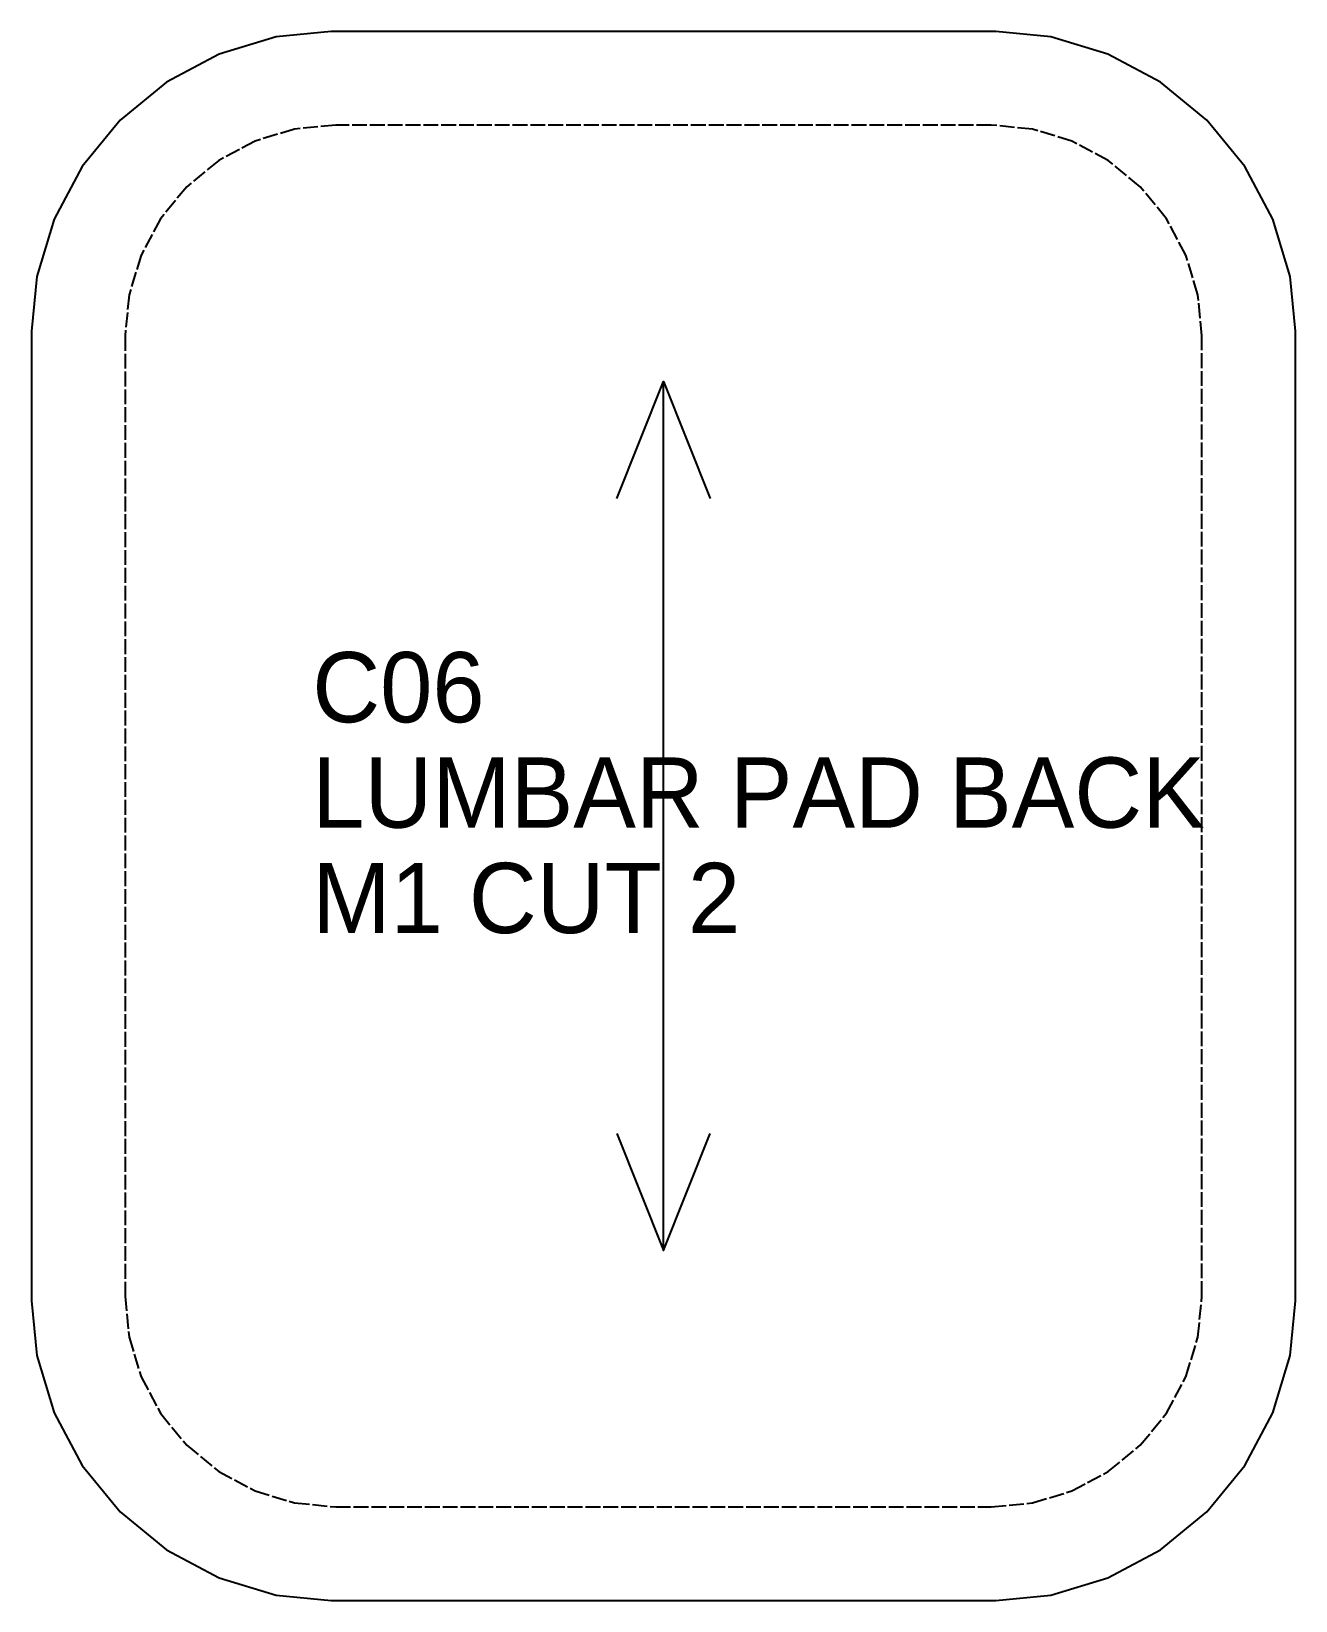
# Model space of a CAD drawing. Header units: millimetres. Extents: x 0 to 108, y 0 to 134.
import ezdxf

# ---------------------------------------------------------------- set-up
doc = ezdxf.new("R2010")
doc.units = ezdxf.units.MM
doc.linetypes.add('DASHED', pattern=[1.524, 1.27, -0.254])
for name, color, linetype in [('CUT', 7, 'CONTINUOUS'), ('GRAIN', 5, 'CONTINUOUS'), ('SEW', 1, 'DASHED'), ('TEXT', 2, 'CONTINUOUS')]:
    doc.layers.add(name, color=color, linetype=linetype)

msp = doc.modelspace()

# ---------------------------------------------------------------- linework, layer by layer
at = {"layer": 'CUT'}
msp.add_lwpolyline([(82.39, 0), (87.08, 0.46), (91.96, 1.94), (96.47, 4.35), (100.41, 7.59), (103.65, 11.53), (106.06, 16.04), (107.54, 20.92), (108, 25.61), (108, 108.39), (107.54, 113.08), (106.06, 117.96), (103.65, 122.47), (100.41, 126.41), (96.47, 129.65), (91.96, 132.06), (87.08, 133.54), (82.39, 134), (25.61, 134), (20.92, 133.54), (16.04, 132.06), (11.53, 129.65), (7.59, 126.41), (4.35, 122.47), (1.94, 117.96), (0.46, 113.08), (0, 108.39), (0, 25.61), (0.46, 20.92), (1.94, 16.04), (4.35, 11.53), (7.59, 7.59), (11.53, 4.35), (16.04, 1.94), (20.92, 0.46), (25.61, 0)], close=True, dxfattribs=at)
at = {"layer": 'GRAIN'}
msp.add_line((54, 29.9), (54, 104.1), dxfattribs=at)
for points in [[(50, 94.1), (54, 104.1), (58, 94.1)], [(50, 39.9), (54, 29.9), (58, 39.9)]]:
    msp.add_lwpolyline(points, dxfattribs=at)
at = {"layer": 'SEW'}
msp.add_lwpolyline([(82, 8), (85.51, 8.35), (88.89, 9.37), (92, 11.03), (94.73, 13.27), (96.97, 16), (98.63, 19.11), (99.65, 22.49), (100, 26), (100, 108), (99.65, 111.51), (98.63, 114.89), (96.97, 118), (94.73, 120.73), (92, 122.97), (88.89, 124.63), (85.51, 125.65), (82, 126), (26, 126), (22.49, 125.65), (19.11, 124.63), (16, 122.97), (13.27, 120.73), (11.03, 118), (9.37, 114.89), (8.35, 111.51), (8, 108), (8, 26), (8.35, 22.49), (9.37, 19.11), (11.03, 16), (13.27, 13.27), (16, 11.03), (19.11, 9.37), (22.49, 8.35), (26, 8)], close=True, dxfattribs=at)

# ---------------------------------------------------------------- texts
at = {"layer": 'TEXT'}
for s, p in [('C06', (24, 75)), ('LUMBAR PAD BACK', (24, 66)), ('M1 CUT 2', (24, 57))]:
    msp.add_text(s, height=6, dxfattribs=at).set_placement(p)

doc.saveas('drawing.dxf')
